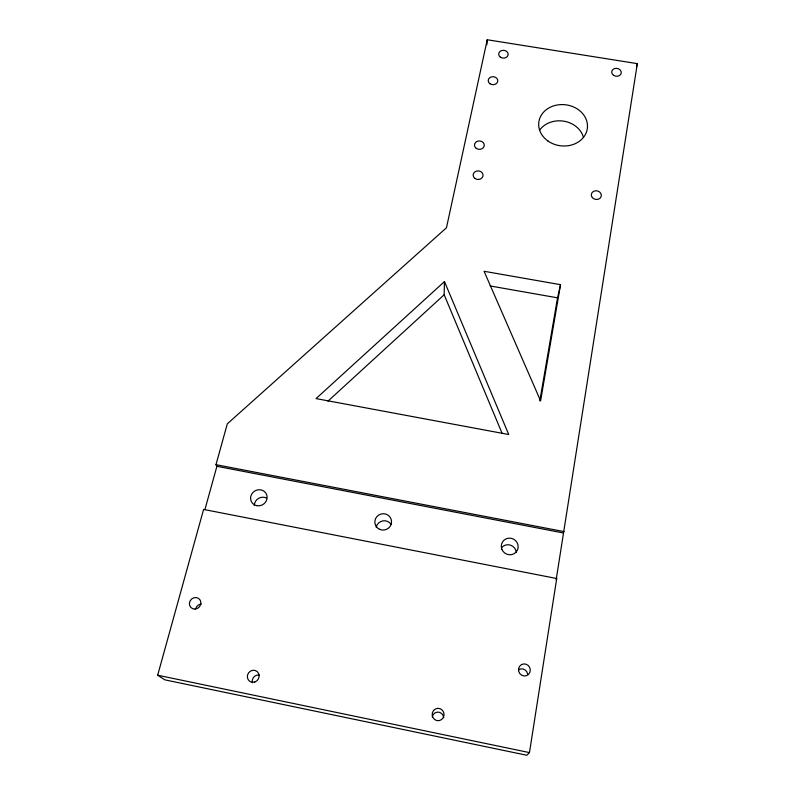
<?xml version="1.0" encoding="UTF-8"?>
<svg xmlns="http://www.w3.org/2000/svg" width="795" height="795" viewBox="0 0 795 795"><rect width="100%" height="100%" fill="white"/><g stroke="black" fill="none" stroke-linecap="round" stroke-linejoin="round"><path stroke-width="1.19" d="M502.062 433.235L444.166 294.766L444.465 281.569L316.052 398.603L508.73 434.507L444.465 281.569M486.898 44.669L487.236 39.75L637.332 63.64L556.172 579.704L556.719 578.521L203.6 509.426L157.668 675.223L164.883 679.854L526.817 755.25L529.46 752.597L556.719 578.521M539.835 400.829L557.543 297.827L560.535 284.68L484.076 271.274L540.59 400.859L560.535 284.68M487.236 39.75L446.462 227.767L227.31 423.844L215.992 464.678L216.896 466.297L204.891 509.704M636.457 67.019L637.332 63.64M327.987 401.137L444.166 294.766M490.088 285.942L557.543 297.827M215.992 464.678L564.062 531.617M216.896 466.297L563.496 532.988M157.668 675.223L529.46 752.597M539.547 130.271A23.92 20.332 7.1 0 1 563.814 121.178A23.92 20.332 7.1 0 1 583.5 137.515M254.311 505.61A8.258 7.771 -31.5 0 1 266.395 497.998M376.194 527.214A8.208 8.02 -18.5 0 1 391.06 524.303M501.734 547.497A8.338 8.099 32.8 0 1 516.313 552.326M518.628 669.817A5.933 5.694 65.5 0 1 527.661 674.319M432.241 716.961A6.052 5.803 87.1 0 1 443.729 717.746M252.412 682.776A5.992 5.635 -59.3 0 1 259.349 675.094M195.838 608.572A5.823 5.416 -47.4 0 1 201.284 604.051M518.588 668.784A6.082 5.843 64.3 0 0 526.479 675.67A6.082 5.843 64.3 0 0 528.138 665.405A6.082 5.843 64.3 0 0 518.588 668.784M433.613 710.422A6.211 5.963 87 0 0 436.972 720.598A6.211 5.963 87 0 0 443.749 712.519A6.211 5.963 87 0 0 433.613 710.422M254.817 682.021A6.151 5.784 -58.3 0 0 257.351 671.725A6.151 5.784 -58.3 0 0 247.523 675.114A6.151 5.784 -58.3 0 0 254.817 682.021M195.103 609.069A5.982 5.545 -46.5 0 0 200.151 600.076A5.982 5.545 -46.5 0 0 190.184 600.752A5.982 5.545 -46.5 0 0 195.103 609.069M547.984 141.033A24.466 20.66 7 0 0 587.247 129.098A24.466 20.66 7 0 0 554.035 105.745A24.466 20.66 7 0 0 547.984 141.033M613.561 75.316A4.81 3.965 8.6 0 0 621.233 73.061A4.81 3.965 8.6 0 0 614.664 68.539A4.81 3.965 8.6 0 0 613.561 75.316M500.393 57.18A4.75 3.915 3.1 0 0 508.094 54.954A4.75 3.915 3.1 0 0 501.774 50.512A4.75 3.915 3.1 0 0 500.393 57.18M592.325 197.567A5.038 4.343 10.3 0 0 600.95 197.041A5.038 4.343 10.3 0 0 595.713 190.77A5.038 4.343 10.3 0 0 592.325 197.567M474.893 178.428A4.969 4.303 2.7 0 0 482.982 175.993A4.969 4.303 2.7 0 0 476.414 171.114A4.969 4.303 2.7 0 0 474.893 178.428M476.215 148.317A4.909 4.204 2.6 0 0 484.215 145.942A4.909 4.204 2.6 0 0 477.716 141.162A4.909 4.204 2.6 0 0 476.215 148.317M489.919 83.713A4.79 4.005 2.8 0 0 497.72 81.448A4.79 4.005 2.8 0 0 491.35 76.906A4.79 4.005 2.8 0 0 489.919 83.713M501.814 549.166A8.516 8.258 31.1 0 0 516.243 551.939A8.516 8.258 31.1 0 0 511.135 538.294A8.516 8.258 31.1 0 0 501.814 549.166M256.815 505.68A8.427 7.92 -30.8 0 0 266.832 495.156A8.427 7.92 -30.8 0 0 252.899 492.483A8.427 7.92 -30.8 0 0 256.815 505.68M379.414 529.261A8.377 8.169 -17.3 0 0 391.538 521.341A8.377 8.169 -17.3 0 0 378.619 515.11A8.377 8.169 -17.3 0 0 379.414 529.261"/></g></svg>
